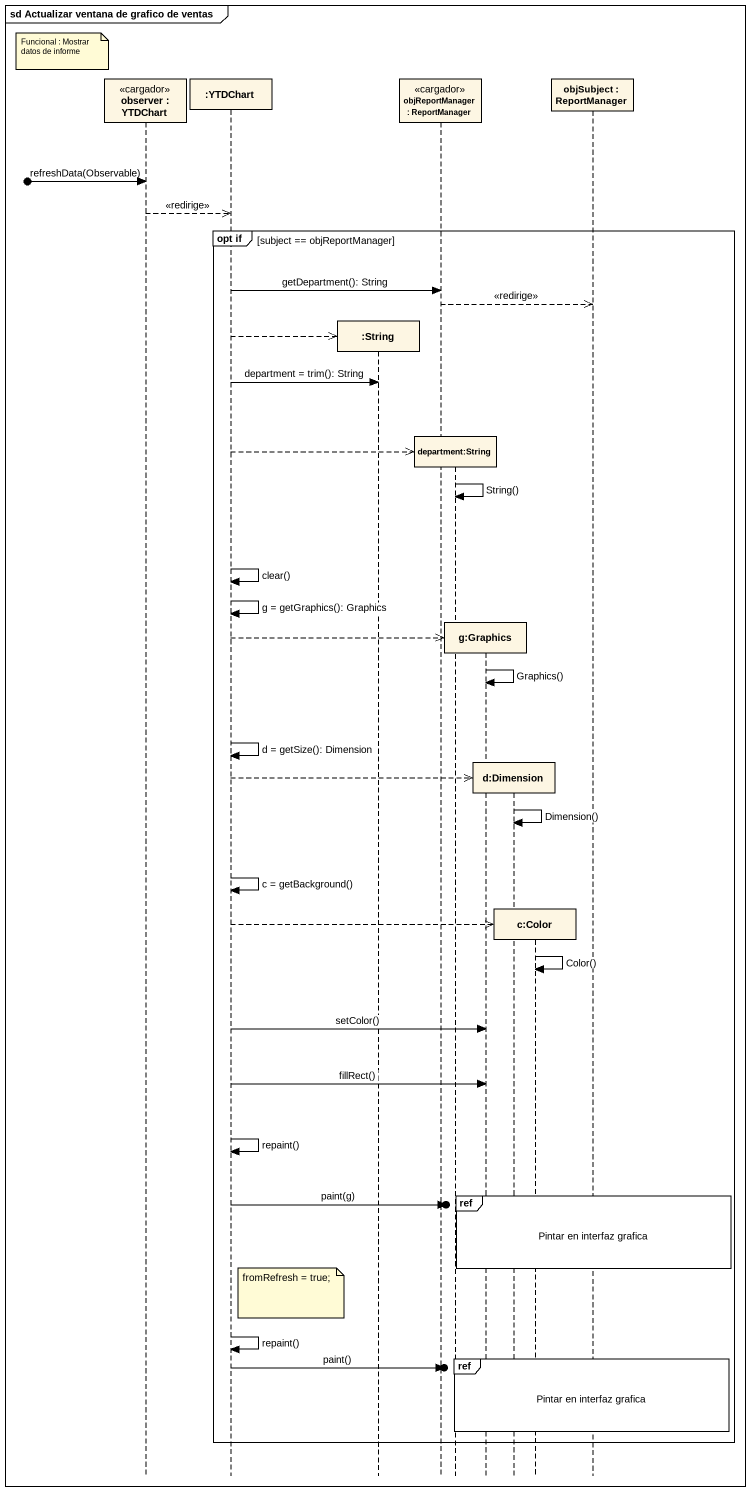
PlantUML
@startuml
mainframe sd Actualizar ventana de grafico de ventas
hide footbox
participant "observer : YTDChart" as observer <<cargador>>
participant ":YTDChart" as YTDChart
participant ":String" as String
participant "objReportManager : ReportManager" as objReportManager <<cargador>>
participant "department:String" as department_String
participant "g:Graphics" as g_Graphics
participant "d:Dimension" as d_Dimension
participant "c:Color" as c_Color
participant "objSubject : ReportManager" as objSubject

note left of observer : Funcional : Mostrar datos de informe
[o-> observer : refreshData(Observable)
observer -->> YTDChart : <<redirige>>
group opt if [subject == objReportManager]
  YTDChart -> objReportManager : getDepartment(): String
  objReportManager -->> objSubject : <<redirige>>
  YTDChart -->> String **
  YTDChart -> String : department = trim(): String
  YTDChart -->> department_String **
  department_String -> department_String : String()
  YTDChart -> YTDChart : clear()
  YTDChart -> YTDChart : g = getGraphics(): Graphics
  YTDChart -->> g_Graphics **
  g_Graphics -> g_Graphics : Graphics()
  YTDChart -> YTDChart : d = getSize(): Dimension
  YTDChart -->> d_Dimension **
  d_Dimension -> d_Dimension : Dimension()
  YTDChart -> YTDChart : c = getBackground()
  YTDChart -->> c_Color **
  c_Color -> c_Color : Color()
  YTDChart -> g_Graphics : setColor()
  YTDChart -> g_Graphics : fillRect()
  YTDChart -> YTDChart : repaint()
  ref over g_Graphics, d_Dimension, c_Color, objSubject : Pintar en interfaz grafica
  YTDChart ->o] : paint(g)
  note right of YTDChart : fromRefresh = true;
  YTDChart -> YTDChart : repaint()
  ref over department_String, g_Graphics, d_Dimension, c_Color, objSubject : Pintar en interfaz grafica
  YTDChart ->o] : paint()
end
@enduml
